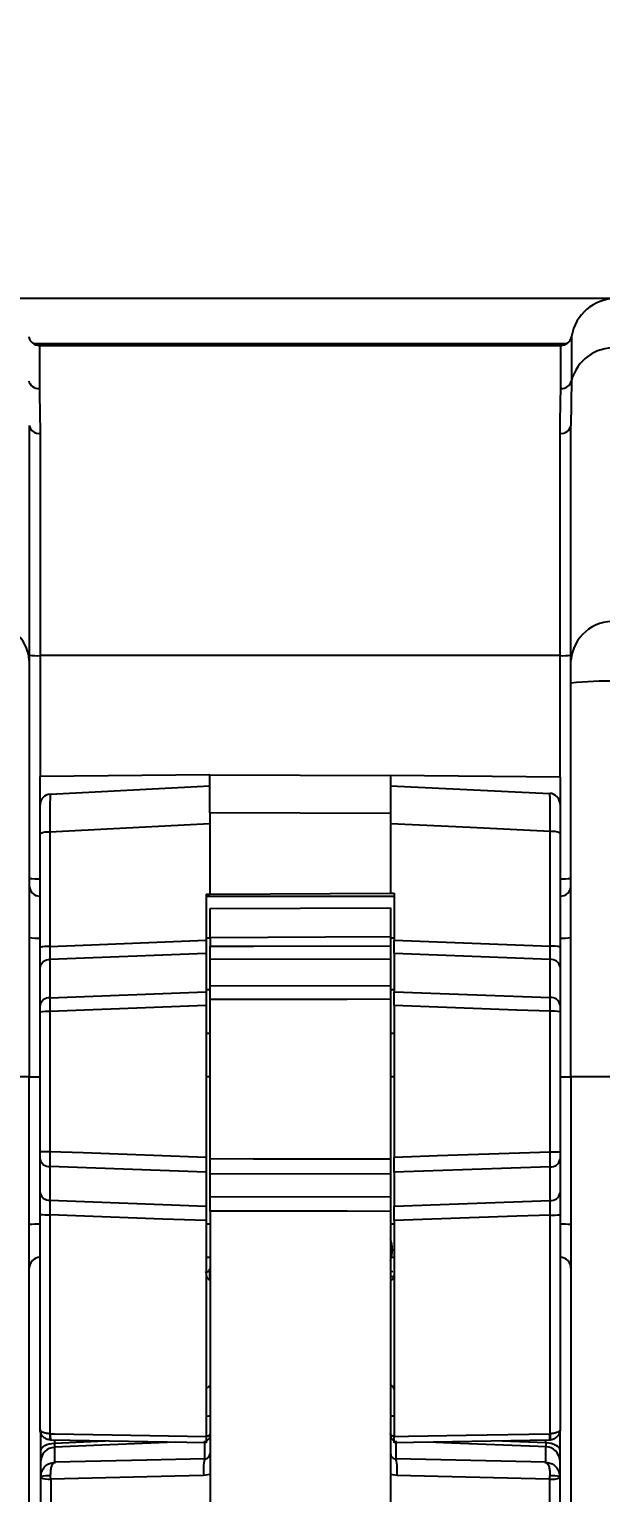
# Model space of a CAD drawing. Header units: millimetres. Extents: x 12 to 854, y 4 to 555.
# Drawn here: x 248.4 to 261.8, y 268.59 to 302.9 of the extents above; entities that cross this region are included whole.
import ezdxf

# ---------------------------------------------------------------- set-up
doc = ezdxf.new("R2010")
doc.units = ezdxf.units.MM
doc.linetypes.add('CENTER', pattern=[10.16, 6.35, -1.27, 1.27, -1.27])
doc.layers.add('DEFAULT_1', color=7, linetype='CENTER')
doc.styles.add('SLDTEXTSTYLE2', font='TXT', dxfattribs={"width": 0.75})
doc.dimstyles.new('SLDDIMSTYLE0', dxfattribs={"dimtxt": 6.614583, "dimasz": 3.556, "dimexe": 0, "dimexo": 0.0625, "dimgap": 1.653646, "dimtad": 1, "dimdec": 0, "dimlfac": 3, "dimrnd": 1e-09, "dimzin": 12, "dimdsep": 46, "dimtxsty": 'SLDTEXTSTYLE2', "dimblk1": 'CLOSED', "dimblk2": 'CLOSED', "dimsah": 1, "dimcen": 0.09, "dimadec": 0, "dimazin": 3, "dimtfac": 1, "dimtdec": 0, "dimtofl": 0, "dimtmove": 0, "dimatfit": 3, "dimldrblk": 'CLOSED', "dimfxl": 1, "dimfrac": 2, "dimtolj": 1, "dimtzin": 12, "dimarcsym": 0})

# ---------------------------------------------------------------- blocks, each defined once
blk = doc.blocks.new('_Closed')
at = {"color": 0, "linetype": 'ByBlock', "lineweight": -2}
for p, q in [((-1, 0.166667), (0, 0)), ((-1, 0.166667), (-1, -0.166667)), ((0, 0), (-1, -0.166667)), ((0, 0), (-1, 0))]:
    blk.add_line(p, q, dxfattribs=at)
blk = doc.blocks.new('_D')
at = {"layer": 'DEFAULT_1'}
for p, q in [((196.6, 336.443), (194.588, 336.443)), ((194.588, 336.443), (194.588, 325.933)), ((213.7, 336.443), (215.712, 336.443)), ((215.712, 336.443), (215.712, 325.933)), ((194.588, 325.933), (196.6, 325.933)), ((215.712, 325.933), (213.7, 325.933)), ((117.805, 279.346), (117.805, 325.592)), ((284.344, 279.346), (284.344, 325.592)), ((117.805, 324.592), (284.344, 324.592))]:
    blk.add_line(p, q, dxfattribs=at)
at = {"layer": 'DEFAULT_1', "xscale": 3.556, "yscale": 3.556, "rotation": 180}
blk.add_blockref('_Closed', (117.805, 324.592, -2.982), dxfattribs=at)
at = {"layer": 'DEFAULT_1', "xscale": 3.556, "yscale": 3.556}
blk.add_blockref('_Closed', (284.344, 324.592, -2.982), dxfattribs=at)
at = {"layer": 'DEFAULT_1', "char_height": 6.6146, "attachment_point": 1, "style": 'SLDTEXTSTYLE2'}
for s, insert in [('500', (197.819, 346.311)), ('19.7', (196.6, 334.46))]:
    blk.add_mtext(s, dxfattribs=dict(at, insert=insert))

msp = doc.modelspace()

# ---------------------------------------------------------------- linework, layer by layer
at = {"color": 7, "linetype": 'Continuous', "lineweight": 25}
for p, q in [((262.162, 296.592), (247.345, 296.592)), ((261.007, 295.533), (248.5, 295.533)), ((248.64, 295.491), (248.64, 294.481)), ((248.64, 295.491), (260.866, 295.491)), ((260.866, 294.481), (260.866, 295.491)), ((261.117, 295.704), (261.117, 294.666)), ((248.403, 293.616), (248.403, 288.105)), ((248.657, 293.432), (248.657, 288.219)), ((260.849, 288.219), (260.849, 293.432)), ((261.103, 288.105), (261.103, 293.616)), ((260.849, 288.219), (248.657, 288.219)), ((248.403, 288.105), (248.403, 287.577)), ((261.103, 287.577), (261.103, 288.105)), ((248.403, 287.577), (248.403, 278.346)), ((261.103, 278.346), (261.103, 287.577)), ((252.637, 285.424), (248.657, 285.389)), ((248.657, 284.721), (248.657, 285.389)), ((248.898, 284.974), (252.637, 285.17)), ((252.637, 285.424), (256.87, 285.406)), ((260.849, 285.371), (256.87, 285.406)), ((256.87, 285.17), (260.607, 284.991)), ((260.849, 285.371), (260.849, 284.737)), ((252.637, 284.535), (252.637, 282.63)), ((256.87, 284.516), (256.87, 282.649)), ((248.657, 281.376), (248.657, 284.041)), ((248.889, 284.08), (248.889, 281.4)), ((260.616, 281.408), (260.616, 284.096)), ((260.849, 284.057), (260.849, 281.383)), ((252.548, 282.63), (252.637, 282.63)), ((252.548, 282.63), (252.548, 281.545)), ((252.548, 282.579), (256.959, 282.579)), ((252.637, 282.63), (256.87, 282.649)), ((256.87, 282.649), (256.959, 282.649)), ((256.959, 282.649), (256.959, 281.545)), ((252.641, 282.291), (256.874, 282.31)), ((252.641, 281.607), (252.641, 281.407)), ((256.874, 281.626), (256.874, 281.415)), ((252.548, 281.237), (248.889, 281.092)), ((248.889, 281.092), (248.889, 280.2)), ((252.548, 281.237), (252.548, 280.341)), ((256.874, 281.105), (252.641, 281.097)), ((252.641, 280.478), (252.641, 281.097)), ((256.874, 281.105), (256.874, 280.486)), ((260.616, 281.099), (256.959, 281.237)), ((256.959, 281.237), (256.959, 280.341)), ((260.616, 280.207), (260.616, 281.099)), ((248.657, 280.021), (248.657, 280.913)), ((260.849, 280.92), (260.849, 280.028)), ((248.889, 280.2), (252.548, 280.341)), ((252.641, 280.386), (252.548, 280.386)), ((252.641, 280.478), (256.874, 280.486)), ((256.959, 280.386), (256.874, 280.386)), ((256.959, 280.341), (260.616, 280.207)), ((252.548, 280.017), (252.548, 276.461)), ((252.641, 276.426), (252.641, 280.155)), ((256.874, 280.163), (256.874, 276.418)), ((256.959, 280.017), (256.959, 276.461)), ((248.657, 276.596), (248.657, 279.858)), ((248.889, 279.874), (248.889, 276.596)), ((260.616, 276.589), (260.616, 279.882)), ((260.849, 279.865), (260.849, 276.59)), ((252.548, 279.37), (252.641, 279.37)), ((256.874, 279.37), (256.959, 279.37)), ((248.403, 278.346), (247.345, 278.346)), ((248.403, 263.12), (248.403, 278.346)), ((248.403, 278.346), (248.657, 278.346)), ((252.641, 278.346), (252.548, 278.346)), ((256.959, 278.346), (256.874, 278.346)), ((260.849, 278.346), (261.103, 278.346)), ((261.103, 278.346), (261.103, 263.12)), ((262.162, 278.346), (261.103, 278.346)), ((248.657, 275.629), (248.657, 276.418)), ((252.548, 276.106), (248.889, 276.239)), ((248.889, 276.239), (248.889, 275.451)), ((260.616, 276.232), (256.959, 276.106)), ((260.616, 275.443), (260.616, 276.232)), ((260.849, 276.411), (260.849, 275.622)), ((252.548, 276.106), (252.548, 275.313)), ((256.874, 276.061), (252.641, 276.069)), ((252.641, 275.542), (252.641, 276.069)), ((256.874, 276.061), (256.874, 275.534)), ((256.959, 276.106), (256.959, 275.313)), ((252.641, 275.542), (256.874, 275.534)), ((248.889, 275.451), (252.548, 275.313)), ((252.641, 275.197), (252.641, 268.126)), ((256.874, 275.189), (256.874, 268.123)), ((256.959, 275.313), (260.616, 275.443)), ((248.657, 270.083), (248.657, 275.118)), ((248.889, 275.109), (248.889, 269.975)), ((252.548, 274.974), (252.548, 269.911)), ((256.959, 274.973), (256.959, 269.911)), ((260.616, 269.975), (260.616, 275.102)), ((260.849, 275.111), (260.849, 270.083)), ((252.548, 274.113), (252.641, 274.113)), ((256.896, 274.113), (256.959, 274.113)), ((252.635, 273.795), (252.637, 273.787)), ((252.637, 273.567), (252.637, 273.787)), ((248.674, 269.572), (248.674, 270.002)), ((248.889, 269.975), (248.895, 269.975)), ((248.907, 269.829), (248.889, 269.83)), ((252.548, 269.765), (248.907, 269.829)), ((260.6, 269.829), (256.959, 269.765)), ((260.616, 269.829), (260.6, 269.829)), ((260.611, 269.974), (260.616, 269.975)), ((260.841, 270.026), (260.841, 269.585)), ((252.514, 269.386), (252.516, 269.385)), ((256.999, 269.385), (257, 269.385)), ((260.514, 269.307), (257, 269.385)), ((260.841, 269.355), (260.841, 269)), ((248.674, 269.003), (248.674, 269.342)), ((252.641, 269.022), (252.492, 268.994)), ((257.022, 268.994), (256.874, 269.022)), ((248.674, 268.954), (248.674, 268.973)), ((248.674, 268.276), (248.674, 268.954)), ((248.906, 268.913), (248.904, 268.99)), ((248.906, 268.913), (248.906, 268.234)), ((260.609, 268.913), (260.61, 268.99)), ((260.609, 268.236), (260.609, 268.913)), ((260.841, 268.972), (260.841, 268.953)), ((260.841, 268.953), (260.841, 268.278))]:
    msp.add_line(p, q, dxfattribs=at)
at = {"color": 8, "linetype": 'Continuous', "lineweight": 25}
for p, q in [((248.657, 288.219), (248.657, 285.389)), ((260.849, 285.371), (260.849, 288.219)), ((252.641, 281.599), (252.548, 281.599)), ((256.959, 281.599), (256.874, 281.599)), ((252.641, 274.889), (252.548, 274.889)), ((256.959, 274.889), (256.874, 274.889)), ((252.637, 273.787), (252.529, 273.748)), ((256.952, 273.652), (256.87, 273.664)), ((256.883, 273.785), (256.931, 273.781)), ((248.995, 269.827), (248.995, 269.756)), ((248.995, 269.756), (250.183, 269.807)), ((252.52, 269.347), (252.52, 269.808)), ((256.995, 269.808), (256.995, 269.347)), ((259.491, 269.809), (260.518, 269.769)), ((260.518, 269.769), (260.518, 269.827)), ((248.995, 269.658), (248.995, 269.28)), ((260.518, 269.279), (260.518, 269.671))]:
    msp.add_line(p, q, dxfattribs=at)
at = {"color": 7, "linetype": 'Continuous', "lineweight": 25, "flags": 128}
for points in [[(256.87, 284.516), (254.753, 284.526), (252.637, 284.535)], [(252.637, 284.279), (250.53, 284.167), (248.889, 284.08)], [(260.616, 284.096), (258.741, 284.188), (256.87, 284.279)], [(248.889, 281.4), (249.669, 281.431), (252.548, 281.545)], [(256.874, 281.626), (255.35, 281.619), (252.641, 281.607)], [(252.641, 281.407), (253.657, 281.409), (256.874, 281.415)], [(256.959, 281.545), (257.971, 281.507), (260.616, 281.408)], [(252.548, 280.017), (251.536, 279.977), (248.889, 279.874)], [(256.874, 280.163), (255.858, 280.161), (252.641, 280.155)], [(260.616, 279.882), (259.837, 279.91), (256.959, 280.017)], [(248.889, 276.596), (249.669, 276.567), (252.548, 276.461)], [(256.959, 276.461), (257.971, 276.497), (260.616, 276.589)], [(252.641, 276.426), (253.657, 276.424), (256.874, 276.418)], [(256.874, 275.189), (255.858, 275.191), (252.641, 275.197)], [(252.548, 274.974), (251.536, 275.011), (248.889, 275.109)], [(260.616, 275.102), (259.837, 275.075), (256.959, 274.973)], [(248.674, 269.572), (248.68, 269.607), (248.698, 269.64), (248.728, 269.671), (248.767, 269.699), (248.816, 269.722), (248.871, 269.739), (248.932, 269.751), (248.995, 269.756)], [(248.895, 269.975), (248.995, 269.973), (250.344, 269.949), (252.548, 269.911)], [(256.959, 269.911), (257.296, 269.916), (258.646, 269.94), (260.611, 269.974)], [(260.518, 269.769), (260.582, 269.764), (260.643, 269.753), (260.699, 269.735), (260.747, 269.712), (260.787, 269.684), (260.816, 269.653), (260.835, 269.62), (260.841, 269.585)], [(252.514, 269.386), (251.162, 269.356), (249.001, 269.307)], [(252.492, 268.994), (251.818, 268.979), (248.906, 268.913)], [(260.609, 268.913), (259.935, 268.928), (257.022, 268.994)]]:
    msp.add_lwpolyline(points, dxfattribs=at)
at = {"color": 8, "linetype": 'Continuous', "lineweight": 25, "flags": 128}
for points in [[(251.822, 269.778), (250.105, 269.705), (248.995, 269.658)], [(252.641, 269.976), (252.638, 269.963), (252.632, 269.95), (252.621, 269.939), (252.606, 269.928), (252.588, 269.92), (252.567, 269.913), (252.548, 269.909)], [(256.959, 269.911), (256.948, 269.913), (256.927, 269.92), (256.909, 269.929), (256.894, 269.939), (256.883, 269.951), (256.876, 269.963), (256.874, 269.976)], [(260.518, 269.671), (260.333, 269.678), (258.304, 269.757), (257.749, 269.779)]]:
    msp.add_lwpolyline(points, dxfattribs=at)
at = {"color": 7, "linetype": 'Continuous', "lineweight": 25}
for centre, radius, start, end in [((262.162, 295.533), 1.058, 90, 170.7182), ((248.64, 295.745), 0.254, 189.2818, 270), ((260.866, 295.745), 0.254, 270, 350.7182), ((262.11, 294.411), 1.025, 87.0893, 165.6154), ((248.628, 294.727), 0.246, 194.3846, 272.9107), ((260.879, 294.727), 0.246, 267.0893, 345.6154), ((248.627, 293.658), 0.228, 190.428, 277.5584), ((260.879, 293.658), 0.228, 262.4416, 349.572), ((247.411, 288.029), 0.995, 4.4019, 93.8113), ((262.095, 288.029), 0.995, 86.1887, 175.5981), ((248.594, 290.045), 1.827, 264.0133, 271.9891), ((260.913, 290.045), 1.827, 268.0109, 275.9867), ((261.897, 280.005), 7.614, 88.0109, 95.9867), ((248.911, 284.721), 0.254, 93, 180), ((260.595, 284.737), 0.254, 0, 87.25), ((260.67, 283.697), 0.403, 63.5331, 97.6033), ((248.836, 283.682), 0.401, 82.4254, 116.4845), ((248.594, 284.814), 1.827, 264.0133, 271.9891), ((248.657, 282.833), 0.254, 180, 270), ((260.913, 284.814), 1.827, 268.0109, 275.9867), ((260.849, 282.833), 0.254, 270, 0), ((248.594, 283.425), 1.827, 264.0133, 271.9891), ((248.835, 280.803), 0.599, 84.8352, 107.2635), ((260.671, 280.808), 0.603, 72.7593, 95.1793), ((260.913, 283.425), 1.827, 268.0109, 275.9867), ((248.873, 280.873), 0.219, 85.7422, 169.5705), ((260.633, 280.88), 0.22, 10.4797, 94.4502), ((248.873, 279.981), 0.219, 85.7422, 169.5705), ((260.633, 279.988), 0.22, 10.4797, 94.4502), ((248.835, 278.986), 0.89, 86.4969, 101.5053), ((260.671, 278.989), 0.894, 78.5023, 93.5146), ((248.834, 300.439), 23.843, 269.5742, 270.1314), ((260.671, 299.251), 22.662, 269.8607, 270.4497), ((248.873, 276.458), 0.219, 190.4295, 274.2578), ((260.633, 276.451), 0.22, 265.5498, 349.5203), ((248.873, 275.669), 0.219, 190.4295, 274.2578), ((260.633, 275.662), 0.22, 265.5498, 349.5203), ((248.594, 273.063), 1.827, 88.0109, 95.9867), ((248.834, 276.807), 1.698, 264.0087, 271.8425), ((260.671, 276.804), 1.702, 268.1477, 275.9999), ((260.913, 273.063), 1.827, 84.0133, 91.9891), ((256.133, 274.29), 0.783, 0, 18.9246), ((256.133, 274.29), 0.783, 341.0754, 0), ((248.657, 273.859), 0.254, 90, 180), ((260.849, 273.859), 0.254, 0, 90), ((249.347, 269.903), 0.463, 170.9861, 189.0139), ((249.308, 269.935), 0.415, 174.4863, 194.7721), ((260.176, 269.934), 0.436, 346.0164, 5.3003), ((260.135, 269.902), 0.487, 351.4219, 8.5781), ((249, 269.331), 0.326, 90.9208, 178.0562), ((260.514, 269.344), 0.327, 1.9498, 89.3127), ((248.851, 268.161), 0.831, 86.29, 102.2751), ((248.853, 269.296), 0.386, 242.3749, 277.8442), ((260.662, 269.295), 0.386, 262.1542, 297.6316), ((260.664, 268.161), 0.831, 77.7249, 93.71)]:
    msp.add_arc(centre, radius, start, end, dxfattribs=at)
at = {"color": 8, "linetype": 'Continuous', "lineweight": 25}
for centre, radius, start, end in [((252.52, 269.93), 0.121, 283.4147, 358.4076), ((256.993, 269.929), 0.119, 181.0975, 252.8825), ((253.592, 269.129), 1.107, 166.5901, 186.9884), ((255.926, 269.128), 1.105, 352.9947, 13.4408)]:
    msp.add_arc(centre, radius, start, end, dxfattribs=at)
at = {"color": 7, "linetype": 'Continuous', "lineweight": 25}
for centre, start_param, end_param in [((252.514, 270.399), 4.872867, 6.283185), ((257.001, 270.4), 3.141593, 4.150901)]:
    msp.add_ellipse(centre, major_axis=(0.127, 0), ratio=0.060432, start_param=start_param, end_param=end_param, dxfattribs=at)
for points, knots in [([(248.64, 294.481), (248.646, 294.214), (248.654, 293.895), (248.657, 293.496), (248.657, 293.432)], [0, 0, 0, 0, 0.839018, 1, 1, 1, 1]), ([(260.849, 293.432), (260.85, 293.496), (260.852, 293.895), (260.86, 294.214), (260.866, 294.481)], [0, 0, 0, 0, 0.160982, 1, 1, 1, 1]), ([(261.117, 294.666), (261.112, 294.394), (261.106, 294.071), (261.104, 293.679), (261.103, 293.616)], [0, 0, 0, 0, 0.8398695, 1, 1, 1, 1]), ([(252.637, 284.535), (252.637, 284.651), (252.637, 284.882), (252.637, 285.165), (252.637, 285.36), (252.637, 285.421), (252.637, 285.424), (252.637, 285.424)], [0, 0, 0, 0, 0.23918, 0.47836, 0.717538, 0.956715, 1, 1, 1, 1]), ([(256.87, 285.406), (256.87, 285.394), (256.87, 285.371), (256.87, 285.188), (256.87, 284.92), (256.87, 284.675), (256.87, 284.537), (256.87, 284.516)], [0, 0, 0, 0, 0.239124, 0.478248, 0.71737, 0.956492, 1, 1, 1, 1]), ([(248.898, 284.974), (248.896, 284.962), (248.891, 284.939), (248.888, 284.756), (248.886, 284.487), (248.888, 284.241), (248.889, 284.102), (248.889, 284.08)], [0, 0, 0, 0, 0.2389288, 0.4777852, 0.7160394, 0.9539177, 1, 1, 1, 1]), ([(260.616, 284.096), (260.617, 284.212), (260.619, 284.443), (260.618, 284.727), (260.614, 284.923), (260.61, 284.987), (260.608, 284.99), (260.607, 284.991)], [0, 0, 0, 0, 0.237997, 0.475966, 0.71385, 0.952006, 1, 1, 1, 1]), ([(248.657, 284.041), (248.657, 284.129), (248.657, 284.304), (248.657, 284.52), (248.657, 284.669), (248.657, 284.718), (248.657, 284.72), (248.657, 284.721)], [0, 0, 0, 0, 0.2374102, 0.4748293, 0.7121245, 0.9499113, 1, 1, 1, 1]), ([(260.849, 284.737), (260.849, 284.728), (260.849, 284.71), (260.849, 284.572), (260.849, 284.367), (260.849, 284.181), (260.849, 284.075), (260.849, 284.057)], [0, 0, 0, 0, 0.238727, 0.477482, 0.715562, 0.953039, 1, 1, 1, 1]), ([(252.641, 281.607), (252.641, 281.691), (252.641, 281.86), (252.641, 282.074), (252.641, 282.226), (252.641, 282.286), (252.641, 282.29), (252.641, 282.291)], [0, 0, 0, 0, 0.2296036, 0.4592072, 0.6888089, 0.91841, 1, 1, 1, 1]), ([(256.874, 282.31), (256.874, 282.302), (256.874, 282.285), (256.874, 282.153), (256.874, 281.96), (256.874, 281.77), (256.874, 281.656), (256.874, 281.626)], [0, 0, 0, 0, 0.229658, 0.459316, 0.688972, 0.918627, 1, 1, 1, 1]), ([(248.657, 280.913), (248.657, 280.979), (248.657, 281.114), (248.657, 281.288), (248.657, 281.376)], [0, 0, 0, 0, 0.490301, 1, 1, 1, 1]), ([(248.889, 281.4), (248.888, 281.344), (248.887, 281.228), (248.888, 281.138), (248.889, 281.092)], [0, 0, 0, 0, 0.488166, 1, 1, 1, 1]), ([(252.548, 281.545), (252.548, 281.488), (252.548, 281.373), (252.548, 281.283), (252.548, 281.237)], [0, 0, 0, 0, 0.491956, 1, 1, 1, 1]), ([(252.641, 281.097), (252.641, 281.142), (252.641, 281.233), (252.641, 281.349), (252.641, 281.407)], [0, 0, 0, 0, 0.5, 1, 1, 1, 1]), ([(256.874, 281.415), (256.874, 281.358), (256.874, 281.242), (256.874, 281.152), (256.874, 281.105)], [0, 0, 0, 0, 0.490848, 1, 1, 1, 1]), ([(256.959, 281.237), (256.959, 281.282), (256.959, 281.372), (256.959, 281.487), (256.959, 281.545)], [0, 0, 0, 0, 0.499993, 1, 1, 1, 1]), ([(260.616, 281.099), (260.617, 281.143), (260.618, 281.233), (260.617, 281.349), (260.616, 281.408)], [0, 0, 0, 0, 0.488464, 1, 1, 1, 1]), ([(260.849, 281.383), (260.849, 281.298), (260.849, 281.125), (260.849, 280.989), (260.849, 280.92)], [0, 0, 0, 0, 0.490394, 1, 1, 1, 1]), ([(252.548, 280.341), (252.548, 280.294), (252.548, 280.199), (252.548, 280.077), (252.548, 280.017)], [0, 0, 0, 0, 0.499991, 1, 1, 1, 1]), ([(252.641, 280.155), (252.641, 280.211), (252.641, 280.324), (252.641, 280.427), (252.641, 280.473), (252.641, 280.478)], [0, 0, 0, 0, 0.472101, 0.944203, 1, 1, 1, 1]), ([(256.874, 280.486), (256.874, 280.439), (256.874, 280.344), (256.874, 280.223), (256.874, 280.163)], [0, 0, 0, 0, 0.5, 1, 1, 1, 1]), ([(256.959, 280.017), (256.959, 280.073), (256.959, 280.186), (256.959, 280.29), (256.959, 280.336), (256.959, 280.341)], [0, 0, 0, 0, 0.469159, 0.938326, 1, 1, 1, 1]), ([(248.657, 279.858), (248.657, 279.886), (248.657, 279.943), (248.657, 279.995), (248.657, 280.018), (248.657, 280.021)], [0, 0, 0, 0, 0.467545, 0.935099, 1, 1, 1, 1]), ([(248.889, 280.2), (248.888, 280.155), (248.887, 280.067), (248.888, 279.946), (248.889, 279.882), (248.889, 279.874)], [0, 0, 0, 0, 0.469038, 0.938058, 1, 1, 1, 1]), ([(260.616, 279.882), (260.617, 279.938), (260.618, 280.051), (260.617, 280.156), (260.616, 280.202), (260.616, 280.207)], [0, 0, 0, 0, 0.468981, 0.937946, 1, 1, 1, 1]), ([(260.849, 280.028), (260.849, 280.006), (260.849, 279.962), (260.849, 279.901), (260.849, 279.869), (260.849, 279.865)], [0, 0, 0, 0, 0.467634, 0.935276, 1, 1, 1, 1]), ([(248.657, 276.418), (248.657, 276.44), (248.657, 276.484), (248.657, 276.55), (248.657, 276.587), (248.657, 276.596)], [0, 0, 0, 0, 0.430525, 0.861063, 1, 1, 1, 1]), ([(248.889, 276.596), (248.888, 276.539), (248.887, 276.425), (248.888, 276.307), (248.889, 276.252), (248.889, 276.239)], [0, 0, 0, 0, 0.431925, 0.86383, 1, 1, 1, 1]), ([(260.616, 276.232), (260.617, 276.277), (260.618, 276.365), (260.618, 276.496), (260.617, 276.571), (260.616, 276.589)], [0, 0, 0, 0, 0.431871, 0.863724, 1, 1, 1, 1]), ([(260.849, 276.59), (260.849, 276.561), (260.849, 276.504), (260.849, 276.445), (260.849, 276.418), (260.849, 276.411)], [0, 0, 0, 0, 0.430608, 0.861227, 1, 1, 1, 1]), ([(252.548, 276.461), (252.548, 276.396), (252.548, 276.273), (252.548, 276.16), (252.548, 276.112), (252.548, 276.106)], [0, 0, 0, 0, 0.499429, 0.93198, 1, 1, 1, 1]), ([(252.641, 276.069), (252.641, 276.113), (252.641, 276.202), (252.641, 276.333), (252.641, 276.408), (252.641, 276.426)], [0, 0, 0, 0, 0.431521, 0.863042, 1, 1, 1, 1]), ([(256.874, 276.418), (256.874, 276.352), (256.874, 276.229), (256.874, 276.115), (256.874, 276.068), (256.874, 276.061)], [0, 0, 0, 0, 0.499437, 0.931509, 1, 1, 1, 1]), ([(256.959, 276.106), (256.959, 276.15), (256.959, 276.238), (256.959, 276.369), (256.959, 276.443), (256.959, 276.461)], [0, 0, 0, 0, 0.432022, 0.864055, 1, 1, 1, 1]), ([(248.657, 275.118), (248.657, 275.203), (248.657, 275.373), (248.657, 275.54), (248.657, 275.615), (248.657, 275.629)], [0, 0, 0, 0, 0.448236, 0.896483, 1, 1, 1, 1]), ([(252.641, 275.197), (252.641, 275.261), (252.641, 275.382), (252.641, 275.491), (252.641, 275.537), (252.641, 275.542)], [0, 0, 0, 0, 0.49957, 0.945882, 1, 1, 1, 1]), ([(256.874, 275.534), (256.874, 275.489), (256.874, 275.401), (256.874, 275.274), (256.874, 275.203), (256.874, 275.189)], [0, 0, 0, 0, 0.446026, 0.892052, 1, 1, 1, 1]), ([(260.849, 275.622), (260.849, 275.556), (260.849, 275.424), (260.849, 275.235), (260.849, 275.13), (260.849, 275.111)], [0, 0, 0, 0, 0.448324, 0.896657, 1, 1, 1, 1]), ([(248.889, 275.451), (248.888, 275.407), (248.887, 275.319), (248.888, 275.193), (248.889, 275.123), (248.889, 275.109)], [0, 0, 0, 0, 0.446345, 0.892523, 1, 1, 1, 1]), ([(252.548, 275.313), (252.548, 275.269), (252.548, 275.181), (252.548, 275.055), (252.548, 274.986), (252.548, 274.974)], [0, 0, 0, 0, 0.449783, 0.899577, 1, 1, 1, 1]), ([(256.959, 274.973), (256.959, 275.037), (256.959, 275.164), (256.959, 275.264), (256.959, 275.313)], [0, 0, 0, 0, 0.49999, 1, 1, 1, 1]), ([(260.616, 275.102), (260.617, 275.159), (260.618, 275.272), (260.618, 275.383), (260.616, 275.434), (260.616, 275.443)], [0, 0, 0, 0, 0.446614, 0.893078, 1, 1, 1, 1]), ([(252.635, 273.795), (252.632, 273.808), (252.629, 273.822), (252.625, 273.837), (252.624, 273.838)], [0, 0, 0, 0, 0.9314753, 1, 1, 1, 1]), ([(252.548, 273.727), (252.551, 273.698), (252.557, 273.649), (252.597, 273.606), (252.627, 273.59), (252.637, 273.585)], [0, 0, 0, 0, 0.491793, 0.840101, 1, 1, 1, 1]), ([(256.87, 273.564), (256.889, 273.575), (256.929, 273.598), (256.955, 273.647), (256.957, 273.685), (256.959, 273.702)], [0, 0, 0, 0, 0.350071, 0.698388, 1, 1, 1, 1]), ([(252.637, 271.093), (252.616, 271.084), (252.576, 271.065), (252.551, 271.032), (252.549, 271.01), (252.548, 271.002)], [0, 0, 0, 0, 0.386367, 0.771531, 1, 1, 1, 1]), ([(256.959, 271.022), (256.956, 271.038), (256.949, 271.068), (256.909, 271.098), (256.877, 271.11), (256.87, 271.113)], [0, 0, 0, 0, 0.432575, 0.866437, 1, 1, 1, 1]), ([(248.889, 269.975), (248.862, 269.977), (248.807, 269.982), (248.736, 270.002), (248.684, 270.03), (248.661, 270.059), (248.657, 270.077), (248.657, 270.083), (248.657, 270.083)], [0, 0, 0, 0, 0.217121, 0.434073, 0.655603, 0.88579, 0.99509, 1, 1, 1, 1]), ([(248.889, 269.83), (248.862, 269.835), (248.807, 269.845), (248.736, 269.893), (248.684, 269.959), (248.661, 270.026), (248.657, 270.068), (248.657, 270.082), (248.657, 270.083)], [0, 0, 0, 0, 0.217161, 0.434154, 0.65569, 0.885838, 0.995089, 1, 1, 1, 1]), ([(260.849, 270.083), (260.849, 270.082), (260.849, 270.076), (260.845, 270.058), (260.822, 270.03), (260.769, 270.001), (260.699, 269.981), (260.644, 269.977), (260.616, 269.975)], [0, 0, 0, 0, 0.004896, 0.117128, 0.346533, 0.567316, 0.783575, 1, 1, 1, 1]), ([(260.849, 270.083), (260.849, 270.082), (260.849, 270.068), (260.845, 270.025), (260.822, 269.958), (260.769, 269.892), (260.699, 269.844), (260.644, 269.834), (260.616, 269.829)], [0, 0, 0, 0, 0.004897, 0.117078, 0.346445, 0.567234, 0.783534, 1, 1, 1, 1]), ([(248.995, 269.756), (248.995, 269.733), (248.994, 269.691), (248.995, 269.668), (248.995, 269.658)], [0, 0, 0, 0, 0.536544, 1, 1, 1, 1]), ([(252.548, 269.911), (252.548, 269.892), (252.548, 269.855), (252.548, 269.809), (252.548, 269.777), (252.548, 269.766), (252.548, 269.766), (252.548, 269.765)], [0, 0, 0, 0, 0.234842, 0.469673, 0.704846, 0.94084, 1, 1, 1, 1]), ([(256.959, 269.765), (256.959, 269.767), (256.959, 269.771), (256.959, 269.8), (256.959, 269.843), (256.959, 269.883), (256.959, 269.906), (256.959, 269.911)], [0, 0, 0, 0, 0.236729, 0.473479, 0.709702, 0.94514, 1, 1, 1, 1]), ([(260.518, 269.671), (260.519, 269.682), (260.52, 269.705), (260.519, 269.748), (260.518, 269.769)], [0, 0, 0, 0, 0.4999916, 1, 1, 1, 1]), ([(248.674, 269.342), (248.674, 269.372), (248.674, 269.427), (248.674, 269.526), (248.674, 269.572)], [0, 0, 0, 0, 0.539961, 1, 1, 1, 1]), ([(252.516, 269.385), (252.53, 269.387), (252.562, 269.392), (252.599, 269.418), (252.629, 269.457), (252.64, 269.493), (252.641, 269.516), (252.641, 269.519)], [0, 0, 0, 0, 0.1910929, 0.4235951, 0.6598969, 0.9452203, 1, 1, 1, 1]), ([(256.874, 269.519), (256.876, 269.501), (256.88, 269.465), (256.91, 269.423), (256.95, 269.393), (256.983, 269.387), (256.999, 269.385)], [0, 0, 0, 0, 0.267399, 0.551853, 0.787067, 1, 1, 1, 1]), ([(260.841, 269.585), (260.841, 269.532), (260.841, 269.433), (260.841, 269.38), (260.841, 269.355)], [0, 0, 0, 0, 0.539547, 1, 1, 1, 1]), ([(248.674, 268.973), (248.678, 269.01), (248.685, 269.085), (248.741, 269.184), (248.824, 269.26), (248.917, 269.299), (248.981, 269.307), (249.006, 269.307), (249.007, 269.307)], [0, 0, 0, 0, 0.2104584, 0.420831, 0.6336253, 0.851519, 0.9958933, 1, 1, 1, 1]), ([(248.904, 268.99), (248.905, 269.027), (248.907, 269.101), (248.923, 269.197), (248.949, 269.269), (248.978, 269.304), (248.998, 269.308), (249.007, 269.307), (249.007, 269.307)], [0, 0, 0, 0, 0.210458, 0.420831, 0.633625, 0.851519, 0.995893, 1, 1, 1, 1]), ([(260.508, 269.307), (260.508, 269.307), (260.516, 269.308), (260.536, 269.303), (260.566, 269.269), (260.591, 269.197), (260.608, 269.101), (260.61, 269.027), (260.61, 268.99)], [0, 0, 0, 0, 0.004107, 0.148481, 0.366375, 0.579169, 0.789542, 1, 1, 1, 1]), ([(260.508, 269.307), (260.509, 269.307), (260.534, 269.306), (260.597, 269.299), (260.691, 269.259), (260.774, 269.183), (260.83, 269.084), (260.837, 269.01), (260.841, 268.972)], [0, 0, 0, 0, 0.004107, 0.148481, 0.366375, 0.579169, 0.789542, 1, 1, 1, 1])]:
    msp.add_open_spline(points, degree=3, knots=knots, dxfattribs=at)

# ---------------------------------------------------------------- dimensions: what is measured, and where the dimension line sits
at = {"layer": 'DEFAULT_1'}
dim = msp.add_linear_dim(base=(284.344, 324.592), p1=(117.805, 278.346), p2=(284.344, 278.346), dimstyle='SLDDIMSTYLE0', dxfattribs=at)
dim.commit()
dim.dimension.update_dxf_attribs({"geometry": '_D', "text_midpoint": (205.15, 324.592), "dimtype": 160})

doc.saveas('drawing.dxf')
